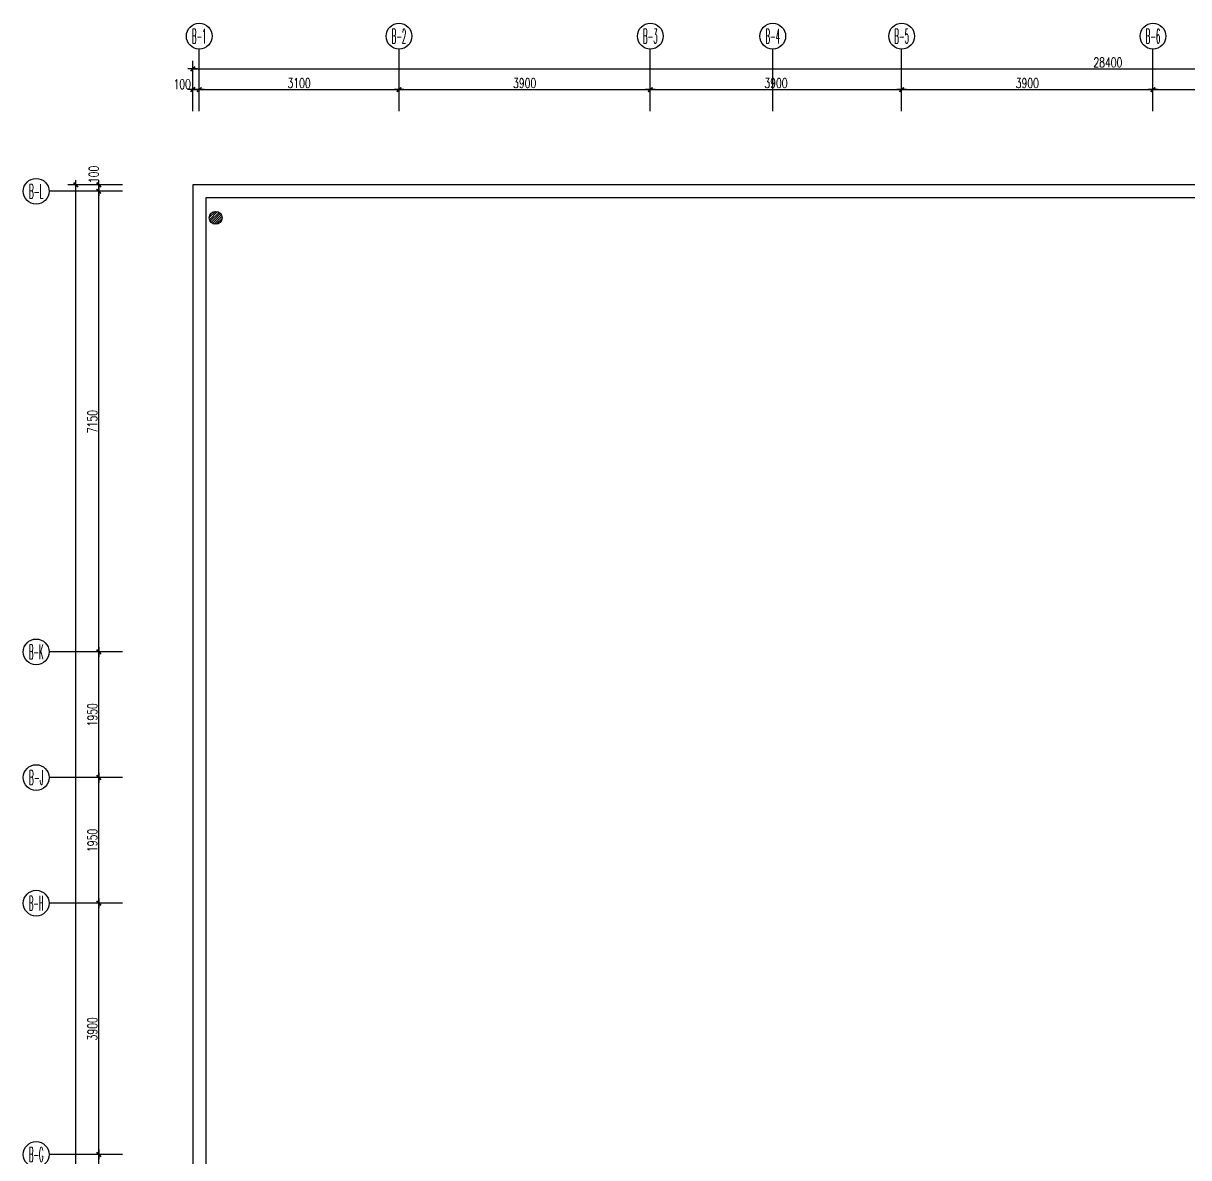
# Model space of a CAD drawing. Extents: x -41969 to 449372, y 65390 to 759577.
# Drawn here: x 276755 to 294839, y 723042 to 740650 of the extents above; entities that cross this region are included whole.
import ezdxf
from ezdxf.enums import TextEntityAlignment as Align

# ---------------------------------------------------------------- set-up
doc = ezdxf.new("R2010")
doc.units = 0
doc.header["$LTSCALE"] = 1000
doc.header["$MEASUREMENT"] = 0
for name, color, linetype in [('AXIS_TEXT', 7, 'Continuous'), ('jz', 7, 'Continuous'), ('室外建筑', 8, 'Continuous'), ('标注', 1, 'Continuous')]:
    doc.layers.add(name, color=color, linetype=linetype)
doc.styles.add('_TCH_AXIS', font='COMPLEX', dxfattribs={"bigfont": 'GBCBIG'})
doc.styles.add('COMPLEX', font='complex_.ttf')
doc.styles.add('DIM_FONT', font='SIMPLEX', dxfattribs={"width": 0.7, "bigfont": 'GBCBIG'})
doc.dimstyles.new('DIMN', dxfattribs={"dimtxt": 300, "dimasz": 1, "dimexe": 250, "dimexo": 0, "dimgap": 150, "dimtad": 1, "dimdec": 0, "dimzin": 0, "dimdsep": 46, "dimtxsty": 'DIM_FONT', "dimblk": '_DIMX', "dimcen": 0.09, "dimclrd": 1, "dimclrt": 7, "dimadec": 0, "dimazin": 0, "dimtfac": 1, "dimtdec": 0, "dimtix": 1, "dimtmove": 2, "dimatfit": 3, "dimldrblk": '_DIMX', "dimfxl": 0, "dimtolj": 1, "dimtzin": 0, "dimarcsym": 0})

# ---------------------------------------------------------------- blocks, each defined once
blk = doc.blocks.new('_AXISO')
blk.add_circle((0, 0), 0.5)
at = {"layer": 'AXIS_TEXT', "style": 'COMPLEX', "width": 1.041667}
blk.add_attdef('A', text='', height=0.56, dxfattribs=at).set_placement((-0.25, -0.28), (0.25, -0.28), align=Align.FIT)
blk = doc.blocks.new('_DIMX')
blk.add_line((-150, 0), (150, 0))
at = {"const_width": 50}
blk.add_lwpolyline([(-70, -70), (70, 70)], dxfattribs=at)
blk = doc.blocks.new('*D64')
at = {"layer": 'Defpoints', "color": 0}
for p in [(86179, -2131215), (86079, -2131549), (86179, -2131549)]:
    blk.add_point(p, dxfattribs=at)
at = {"layer": '标注', "color": 0, "lineweight": -2}
for p, q in [((86079, -2131549), (86079, -2131090)), ((86179, -2131549), (86179, -2131090))]:
    blk.add_line(p, q, dxfattribs=at)
at = {"layer": '标注', "color": 1, "lineweight": -2}
blk.add_line((86080, -2131215), (86179, -2131215), dxfattribs=at)
at = {"layer": '标注', "color": 1, "lineweight": -2, "xscale": 0.5, "yscale": 0.5, "zscale": 0.5, "rotation": 180}
blk.add_blockref('_DIMX', (86079, -2131215), dxfattribs=at)
at = {"layer": '标注', "color": 1, "lineweight": -2, "xscale": 0.5, "yscale": 0.5, "zscale": 0.5}
blk.add_blockref('_DIMX', (86179, -2131215), dxfattribs=at)
at = {"layer": '标注', "color": 7, "insert": (85915, -2131132), "char_height": 150, "attachment_point": 5, "style": 'DIM_FONT'}
blk.add_mtext('\\A1;100', dxfattribs=at)
blk = doc.blocks.new('*D65')
at = {"layer": 'Defpoints', "color": 0}
for p in [(89279, -2131215), (86179, -2131549), (89279, -2131549)]:
    blk.add_point(p, dxfattribs=at)
at = {"layer": '标注', "color": 0, "lineweight": -2}
for p, q in [((86179, -2131549), (86179, -2131090)), ((89279, -2131549), (89279, -2131090))]:
    blk.add_line(p, q, dxfattribs=at)
at = {"layer": '标注', "color": 1, "lineweight": -2}
blk.add_line((86180, -2131215), (89279, -2131215), dxfattribs=at)
at = {"layer": '标注', "color": 1, "lineweight": -2, "xscale": 0.5, "yscale": 0.5, "zscale": 0.5, "rotation": 180}
blk.add_blockref('_DIMX', (86179, -2131215), dxfattribs=at)
at = {"layer": '标注', "color": 1, "lineweight": -2, "xscale": 0.5, "yscale": 0.5, "zscale": 0.5}
blk.add_blockref('_DIMX', (89279, -2131215), dxfattribs=at)
at = {"layer": '标注', "color": 7, "insert": (87729, -2131115), "char_height": 150, "attachment_point": 5, "style": 'DIM_FONT'}
blk.add_mtext('\\A1;3100', dxfattribs=at)
blk = doc.blocks.new('*D66')
at = {"layer": 'Defpoints', "color": 0}
for p in [(93179, -2131215), (89279, -2131549), (93179, -2131549)]:
    blk.add_point(p, dxfattribs=at)
at = {"layer": '标注', "color": 0, "lineweight": -2}
for p, q in [((89279, -2131549), (89279, -2131090)), ((93179, -2131549), (93179, -2131090))]:
    blk.add_line(p, q, dxfattribs=at)
at = {"layer": '标注', "color": 1, "lineweight": -2}
blk.add_line((89280, -2131215), (93179, -2131215), dxfattribs=at)
at = {"layer": '标注', "color": 1, "lineweight": -2, "xscale": 0.5, "yscale": 0.5, "zscale": 0.5, "rotation": 180}
blk.add_blockref('_DIMX', (89279, -2131215), dxfattribs=at)
at = {"layer": '标注', "color": 1, "lineweight": -2, "xscale": 0.5, "yscale": 0.5, "zscale": 0.5}
blk.add_blockref('_DIMX', (93179, -2131215), dxfattribs=at)
at = {"layer": '标注', "color": 7, "insert": (91229, -2131115), "char_height": 150, "attachment_point": 5, "style": 'DIM_FONT'}
blk.add_mtext('\\A1;3900', dxfattribs=at)
blk = doc.blocks.new('*D67')
at = {"layer": 'Defpoints', "color": 0}
for p in [(97079, -2131215), (93179, -2131549), (97079, -2131549)]:
    blk.add_point(p, dxfattribs=at)
at = {"layer": '标注', "color": 0, "lineweight": -2}
for p, q in [((93179, -2131549), (93179, -2131090)), ((97079, -2131549), (97079, -2131090))]:
    blk.add_line(p, q, dxfattribs=at)
at = {"layer": '标注', "color": 1, "lineweight": -2}
blk.add_line((93180, -2131215), (97079, -2131215), dxfattribs=at)
at = {"layer": '标注', "color": 1, "lineweight": -2, "xscale": 0.5, "yscale": 0.5, "zscale": 0.5, "rotation": 180}
blk.add_blockref('_DIMX', (93179, -2131215), dxfattribs=at)
at = {"layer": '标注', "color": 1, "lineweight": -2, "xscale": 0.5, "yscale": 0.5, "zscale": 0.5}
blk.add_blockref('_DIMX', (97079, -2131215), dxfattribs=at)
at = {"layer": '标注', "color": 7, "insert": (95129, -2131115), "char_height": 150, "attachment_point": 5, "style": 'DIM_FONT'}
blk.add_mtext('\\A1;3900', dxfattribs=at)
blk = doc.blocks.new('*D68')
at = {"layer": 'Defpoints', "color": 0}
for p in [(100979, -2131215), (97079, -2131549), (100979, -2131549)]:
    blk.add_point(p, dxfattribs=at)
at = {"layer": '标注', "color": 0, "lineweight": -2}
for p, q in [((97079, -2131549), (97079, -2131090)), ((100979, -2131549), (100979, -2131090))]:
    blk.add_line(p, q, dxfattribs=at)
at = {"layer": '标注', "color": 1, "lineweight": -2}
blk.add_line((97080, -2131215), (100979, -2131215), dxfattribs=at)
at = {"layer": '标注', "color": 1, "lineweight": -2, "xscale": 0.5, "yscale": 0.5, "zscale": 0.5, "rotation": 180}
blk.add_blockref('_DIMX', (97079, -2131215), dxfattribs=at)
at = {"layer": '标注', "color": 1, "lineweight": -2, "xscale": 0.5, "yscale": 0.5, "zscale": 0.5}
blk.add_blockref('_DIMX', (100979, -2131215), dxfattribs=at)
at = {"layer": '标注', "color": 7, "insert": (99029, -2131115), "char_height": 150, "attachment_point": 5, "style": 'DIM_FONT'}
blk.add_mtext('\\A1;3900', dxfattribs=at)
blk = doc.blocks.new('*D69')
at = {"layer": 'Defpoints', "color": 0}
for p in [(104879, -2131215), (100979, -2131549), (104879, -2131549)]:
    blk.add_point(p, dxfattribs=at)
at = {"layer": '标注', "color": 0, "lineweight": -2}
for p, q in [((100979, -2131549), (100979, -2131090)), ((104879, -2131549), (104879, -2131090))]:
    blk.add_line(p, q, dxfattribs=at)
at = {"layer": '标注', "color": 1, "lineweight": -2}
blk.add_line((100980, -2131215), (104879, -2131215), dxfattribs=at)
at = {"layer": '标注', "color": 1, "lineweight": -2, "xscale": 0.5, "yscale": 0.5, "zscale": 0.5, "rotation": 180}
blk.add_blockref('_DIMX', (100979, -2131215), dxfattribs=at)
at = {"layer": '标注', "color": 1, "lineweight": -2, "xscale": 0.5, "yscale": 0.5, "zscale": 0.5}
blk.add_blockref('_DIMX', (104879, -2131215), dxfattribs=at)
at = {"layer": '标注', "color": 7, "insert": (102929, -2131115), "char_height": 150, "attachment_point": 5, "style": 'DIM_FONT'}
blk.add_mtext('\\A1;3900', dxfattribs=at)
blk = doc.blocks.new('*D74')
at = {"layer": 'Defpoints', "color": 0}
for p in [(114479, -2130894), (86079, -2131549), (114479, -2131549)]:
    blk.add_point(p, dxfattribs=at)
at = {"layer": '标注', "color": 0, "lineweight": -2}
for p, q in [((86079, -2131549), (86079, -2130769)), ((114479, -2131549), (114479, -2130769))]:
    blk.add_line(p, q, dxfattribs=at)
at = {"layer": '标注', "color": 1, "lineweight": -2}
blk.add_line((86080, -2130894), (114479, -2130894), dxfattribs=at)
at = {"layer": '标注', "color": 1, "lineweight": -2, "xscale": 0.5, "yscale": 0.5, "zscale": 0.5, "rotation": 180}
blk.add_blockref('_DIMX', (86079, -2130894), dxfattribs=at)
at = {"layer": '标注', "color": 1, "lineweight": -2, "xscale": 0.5, "yscale": 0.5, "zscale": 0.5}
blk.add_blockref('_DIMX', (114479, -2130894), dxfattribs=at)
at = {"layer": '标注', "color": 7, "insert": (100279, -2130794), "char_height": 150, "attachment_point": 5, "style": 'DIM_FONT'}
blk.add_mtext('\\A1;28400', dxfattribs=at)
blk = doc.blocks.new('*D79')
at = {"layer": 'Defpoints', "color": 0}
for p in [(84621, -2147744), (84989, -2147744), (84989, -2150744)]:
    blk.add_point(p, dxfattribs=at)
at = {"layer": '标注', "color": 0, "lineweight": -2}
for p, q in [((84989, -2147744), (84496, -2147744)), ((84989, -2150744), (84496, -2150744))]:
    blk.add_line(p, q, dxfattribs=at)
at = {"layer": '标注', "color": 1, "lineweight": -2}
blk.add_line((84621, -2150743), (84621, -2147744), dxfattribs=at)
at = {"layer": '标注', "color": 1, "lineweight": -2, "xscale": 0.5, "yscale": 0.5, "zscale": 0.5}
for p, rotation in [((84621, -2147744), 90), ((84621, -2150744), 270)]:
    blk.add_blockref('_DIMX', p, dxfattribs=dict(at, rotation=rotation))
at = {"layer": '标注', "color": 7, "insert": (84521, -2149244), "char_height": 150, "attachment_point": 5, "rotation": 90, "style": 'DIM_FONT'}
blk.add_mtext('\\A1;3000', dxfattribs=at)
blk = doc.blocks.new('*D80')
at = {"layer": 'Defpoints', "color": 0}
for p in [(84621, -2143844), (84989, -2143844), (84989, -2147744)]:
    blk.add_point(p, dxfattribs=at)
at = {"layer": '标注', "color": 0, "lineweight": -2}
for p, q in [((84989, -2143844), (84496, -2143844)), ((84989, -2147744), (84496, -2147744))]:
    blk.add_line(p, q, dxfattribs=at)
at = {"layer": '标注', "color": 1, "lineweight": -2}
blk.add_line((84621, -2147743), (84621, -2143844), dxfattribs=at)
at = {"layer": '标注', "color": 1, "lineweight": -2, "xscale": 0.5, "yscale": 0.5, "zscale": 0.5}
for p, rotation in [((84621, -2143844), 90), ((84621, -2147744), 270)]:
    blk.add_blockref('_DIMX', p, dxfattribs=dict(at, rotation=rotation))
at = {"layer": '标注', "color": 7, "insert": (84521, -2145794), "char_height": 150, "attachment_point": 5, "rotation": 90, "style": 'DIM_FONT'}
blk.add_mtext('\\A1;3900', dxfattribs=at)
blk = doc.blocks.new('*D81')
at = {"layer": 'Defpoints', "color": 0}
for p in [(84621, -2141894), (84989, -2141894), (84989, -2143844)]:
    blk.add_point(p, dxfattribs=at)
at = {"layer": '标注', "color": 0, "lineweight": -2}
for p, q in [((84989, -2141894), (84496, -2141894)), ((84989, -2143844), (84496, -2143844))]:
    blk.add_line(p, q, dxfattribs=at)
at = {"layer": '标注', "color": 1, "lineweight": -2}
blk.add_line((84621, -2143843), (84621, -2141894), dxfattribs=at)
at = {"layer": '标注', "color": 1, "lineweight": -2, "xscale": 0.5, "yscale": 0.5, "zscale": 0.5}
for p, rotation in [((84621, -2141894), 90), ((84621, -2143844), 270)]:
    blk.add_blockref('_DIMX', p, dxfattribs=dict(at, rotation=rotation))
at = {"layer": '标注', "color": 7, "insert": (84521, -2142869), "char_height": 150, "attachment_point": 5, "rotation": 90, "style": 'DIM_FONT'}
blk.add_mtext('\\A1;1950', dxfattribs=at)
blk = doc.blocks.new('*D82')
at = {"layer": 'Defpoints', "color": 0}
for p in [(84621, -2139944), (84989, -2139944), (84989, -2141894)]:
    blk.add_point(p, dxfattribs=at)
at = {"layer": '标注', "color": 0, "lineweight": -2}
for p, q in [((84989, -2139944), (84496, -2139944)), ((84989, -2141894), (84496, -2141894))]:
    blk.add_line(p, q, dxfattribs=at)
at = {"layer": '标注', "color": 1, "lineweight": -2}
blk.add_line((84621, -2141893), (84621, -2139944), dxfattribs=at)
at = {"layer": '标注', "color": 1, "lineweight": -2, "xscale": 0.5, "yscale": 0.5, "zscale": 0.5}
for p, rotation in [((84621, -2139944), 90), ((84621, -2141894), 270)]:
    blk.add_blockref('_DIMX', p, dxfattribs=dict(at, rotation=rotation))
at = {"layer": '标注', "color": 7, "insert": (84521, -2140919), "char_height": 150, "attachment_point": 5, "rotation": 90, "style": 'DIM_FONT'}
blk.add_mtext('\\A1;1950', dxfattribs=at)
blk = doc.blocks.new('*D83')
at = {"layer": 'Defpoints', "color": 0}
for p in [(84621, -2132794), (84989, -2132794), (84989, -2139944)]:
    blk.add_point(p, dxfattribs=at)
at = {"layer": '标注', "color": 0, "lineweight": -2}
for p, q in [((84989, -2132794), (84496, -2132794)), ((84989, -2139944), (84496, -2139944))]:
    blk.add_line(p, q, dxfattribs=at)
at = {"layer": '标注', "color": 1, "lineweight": -2}
blk.add_line((84621, -2139943), (84621, -2132794), dxfattribs=at)
at = {"layer": '标注', "color": 1, "lineweight": -2, "xscale": 0.5, "yscale": 0.5, "zscale": 0.5}
for p, rotation in [((84621, -2132794), 90), ((84621, -2139944), 270)]:
    blk.add_blockref('_DIMX', p, dxfattribs=dict(at, rotation=rotation))
at = {"layer": '标注', "color": 7, "insert": (84521, -2136369), "char_height": 150, "attachment_point": 5, "rotation": 90, "style": 'DIM_FONT'}
blk.add_mtext('\\A1;7150', dxfattribs=at)
blk = doc.blocks.new('*D84')
at = {"layer": 'Defpoints', "color": 0}
for p in [(84621, -2132694), (84989, -2132694), (84989, -2132794)]:
    blk.add_point(p, dxfattribs=at)
at = {"layer": '标注', "color": 0, "lineweight": -2}
for p, q in [((84989, -2132694), (84496, -2132694)), ((84989, -2132794), (84496, -2132794))]:
    blk.add_line(p, q, dxfattribs=at)
at = {"layer": '标注', "color": 1, "lineweight": -2}
blk.add_line((84621, -2132793), (84621, -2132694), dxfattribs=at)
at = {"layer": '标注', "color": 1, "lineweight": -2, "xscale": 0.5, "yscale": 0.5, "zscale": 0.5}
for p, rotation in [((84621, -2132694), 90), ((84621, -2132794), 270)]:
    blk.add_blockref('_DIMX', p, dxfattribs=dict(at, rotation=rotation))
at = {"layer": '标注', "color": 7, "insert": (84542, -2132532), "char_height": 150, "attachment_point": 5, "rotation": 90, "style": 'DIM_FONT'}
blk.add_mtext('\\A1;100', dxfattribs=at)
blk = doc.blocks.new('*D85')
at = {"layer": 'Defpoints', "color": 0}
for p in [(84265, -2132694), (84989, -2132694), (84989, -2167844)]:
    blk.add_point(p, dxfattribs=at)
at = {"layer": '标注', "color": 0, "lineweight": -2}
for p, q in [((84989, -2132694), (84140, -2132694)), ((84989, -2167844), (84140, -2167844))]:
    blk.add_line(p, q, dxfattribs=at)
at = {"layer": '标注', "color": 1, "lineweight": -2}
blk.add_line((84265, -2167843), (84265, -2132694), dxfattribs=at)
at = {"layer": '标注', "color": 1, "lineweight": -2, "xscale": 0.5, "yscale": 0.5, "zscale": 0.5}
for p, rotation in [((84265, -2132694), 90), ((84265, -2167844), 270)]:
    blk.add_blockref('_DIMX', p, dxfattribs=dict(at, rotation=rotation))
at = {"layer": '标注', "color": 7, "insert": (84165, -2150269), "char_height": 150, "attachment_point": 5, "rotation": 90, "style": 'DIM_FONT'}
blk.add_mtext('\\A1;35150', dxfattribs=at)
blk = doc.blocks.new('A$C1C350876')
at = {"layer": '标注', "color": 1}
for p, q in [((-13675.4, 25529.8), (-13675.4, 26492.7)), ((-10575.4, 25529.8), (-10575.4, 26492.7)), ((-6675.4, 25529.8), (-6675.4, 26492.7)), ((-4775.4, 25529.8), (-4775.4, 26492.7)), ((-2775.4, 25529.8), (-2775.4, 26492.7)), ((1124.6, 25529.8), (1124.6, 26492.7)), ((-14865.3, 24285), (-16005.3, 24285)), ((-14865.3, 17135), (-16005.3, 17135)), ((-14865.3, 15185), (-16005.3, 15185)), ((-14865.3, 13235), (-16005.3, 13235)), ((-14865.3, 9335), (-16005.3, 9335))]:
    blk.add_line(p, q, dxfattribs=at)
for centre in [(-16205.3, 24285), (-16205.3, 17135), (-16205.3, 15185), (-16205.3, 13235), (-16205.3, 9335)]:
    blk.add_circle(centre, 200, dxfattribs=at)
ref = blk.add_blockref('_AXISO', (-13675.4, 26692.7), dxfattribs=dict(at, xscale=400, yscale=400, zscale=400))
ref.add_attrib('A', 'B-1', dxfattribs={"layer": 'AXIS_TEXT', "height": 226.27, "style": '_TCH_AXIS', "width": 0.368421}).set_placement((-13788.5, 26579.6), (-13562.2, 26579.6), align=Align.FIT)
ref = blk.add_blockref('_AXISO', (-10575.4, 26692.7), dxfattribs=dict(at, xscale=400, yscale=400, zscale=400))
ref.add_attrib('A', 'B-2', dxfattribs={"layer": 'AXIS_TEXT', "height": 226.27, "style": '_TCH_AXIS', "width": 0.33871}).set_placement((-10688.5, 26579.6), (-10462.2, 26579.6), align=Align.FIT)
ref = blk.add_blockref('_AXISO', (-6675.4, 26692.7), dxfattribs=dict(at, xscale=400, yscale=400, zscale=400))
ref.add_attrib('A', 'B-3', dxfattribs={"layer": 'AXIS_TEXT', "height": 226.27, "style": '_TCH_AXIS', "width": 0.33871}).set_placement((-6788.5, 26579.6), (-6562.2, 26579.6), align=Align.FIT)
ref = blk.add_blockref('_AXISO', (-4775.4, 26692.7), dxfattribs=dict(at, xscale=400, yscale=400, zscale=400))
ref.add_attrib('A', 'B-4', dxfattribs={"layer": 'AXIS_TEXT', "height": 226.27, "style": '_TCH_AXIS', "width": 0.328125}).set_placement((-4888.5, 26579.6), (-4662.2, 26579.6), align=Align.FIT)
ref = blk.add_blockref('_AXISO', (-2775.4, 26692.7), dxfattribs=dict(at, xscale=400, yscale=400, zscale=400))
ref.add_attrib('A', 'B-5', dxfattribs={"layer": 'AXIS_TEXT', "height": 226.27, "style": '_TCH_AXIS', "width": 0.33871}).set_placement((-2888.5, 26579.6), (-2662.2, 26579.6), align=Align.FIT)
ref = blk.add_blockref('_AXISO', (1124.6, 26692.7), dxfattribs=dict(at, xscale=400, yscale=400, zscale=400))
ref.add_attrib('A', 'B-6', dxfattribs={"layer": 'AXIS_TEXT', "height": 226.27, "style": '_TCH_AXIS', "width": 0.33871}).set_placement((1011.5, 26579.6), (1237.8, 26579.6), align=Align.FIT)
at = {"layer": '标注', "color": 0, "style": '_TCH_AXIS'}
for s, width, p, p2 in [('B-L', 0.333333, (-16318.5, 24171.9), (-16092.2, 24171.9)), ('B-K', 0.313433, (-16318.5, 17021.9), (-16092.2, 17021.9)), ('B-J', 0.355932, (-16318.5, 15071.9), (-16092.2, 15071.9)), ('B-H', 0.308824, (-16318.5, 13121.9), (-16092.2, 13121.9)), ('B-G', 0.318182, (-16318.5, 9221.9), (-16092.2, 9221.9))]:
    blk.add_text(s, height=226.27, dxfattribs=dict(at, width=width)).set_placement(p, p2, align=Align.FIT)
at = {"layer": '标注', "color": 1}
for p1, p2, distance, picture, middle in [((-13775.4, 25529.8), (14624.6, 25529.8), 654.9, '*D74', (424.6, 26284.7)), ((-13675.4, 25529.8), (-10575.4, 25529.8), 333.8, '*D65', (-12125.4, 25963.6)), ((-10575.4, 25529.8), (-6675.4, 25529.8), 333.8, '*D66', (-8625.4, 25963.6)), ((-6675.4, 25529.8), (-2775.4, 25529.8), 333.8, '*D67', (-4725.4, 25963.6)), ((-2775.4, 25529.8), (1124.6, 25529.8), 333.8, '*D68', (-825.4, 25963.6)), ((1124.6, 25529.8), (5024.6, 25529.8), 333.8, '*D69', (3074.6, 25963.6)), ((-14865.3, -10765), (-14865.3, 24385), 724.2, '*D85', (-15689.5, 6810)), ((-14865.3, 17135), (-14865.3, 24285), 368.2, '*D83', (-15333.4, 20710)), ((-14865.3, 15185), (-14865.3, 17135), 368.2, '*D82', (-15333.4, 16160)), ((-14865.3, 13235), (-14865.3, 15185), 368.2, '*D81', (-15333.4, 14210)), ((-14865.3, 9335), (-14865.3, 13235), 368.2, '*D80', (-15333.4, 11285)), ((-14865.3, 6335), (-14865.3, 9335), 368.2, '*D79', (-15333.4, 7835))]:
    dim = blk.add_aligned_dim(p1=p1, p2=p2, distance=distance, dimstyle='DIMN', override={"dimscale": 0.5, "dimgap": 50}, dxfattribs=at)
    dim.commit()
    dim.dimension.update_dxf_attribs({"geometry": picture, "text_midpoint": middle, "insert": (-99854.4, 2157078.9)})
for base, p1, p2, angle, picture, middle in [((-13675.4, 25863.6), (-13775.4, 25529.8), (-13675.4, 25529.8), 0, '*D64', (-13939, 25947.1)), ((-15233.4, 24385), (-14865.3, 24285), (-14865.3, 24385), 90, '*D84', (-15312.1, 24546.5))]:
    dim = blk.add_linear_dim(base=base, p1=p1, p2=p2, angle=angle, dimstyle='DIMN', override={"dimscale": 0.5, "dimgap": 50}, dxfattribs=at)
    dim.commit()
    dim.dimension.update_dxf_attribs({"geometry": picture, "text_midpoint": middle, "dimtype": 129, "insert": (-99854.4, 2157078.9)})

msp = doc.modelspace()

# ---------------------------------------------------------------- hatches: boundary and pattern name
at = {"layer": 'jz'}
h = msp.add_hatch(dxfattribs=at)
h.set_pattern_fill('ANSI31', color=256, scale=200, angle=360, style=0)
h.set_pattern_definition([(45, (-294558.265, 1907797.55), (-17.67766953, 17.67766953), [])])
edge = h.paths.add_edge_path()
edge.add_arc((279739, 737630.5), 100, 0, 360)

# ---------------------------------------------------------------- linework, layer by layer
msp.add_circle((279739, 737630.5), 100, dxfattribs=at)
at = {"layer": '室外建筑'}
for points in [[(307784.7, 734792.3), (307784.7, 738142.2), (279384.7, 738142.2), (279384.7, 719792.4)], [(298084.7, 737942.2), (279584.7, 737942.2), (279584.7, 720192.2)]]:
    msp.add_lwpolyline(points, dxfattribs=at)

# ---------------------------------------------------------------- block references
at = {"layer": '标注'}
msp.add_blockref('A$C1C350876', (293160.1, 713757.2), dxfattribs=at)

doc.saveas('drawing.dxf')
